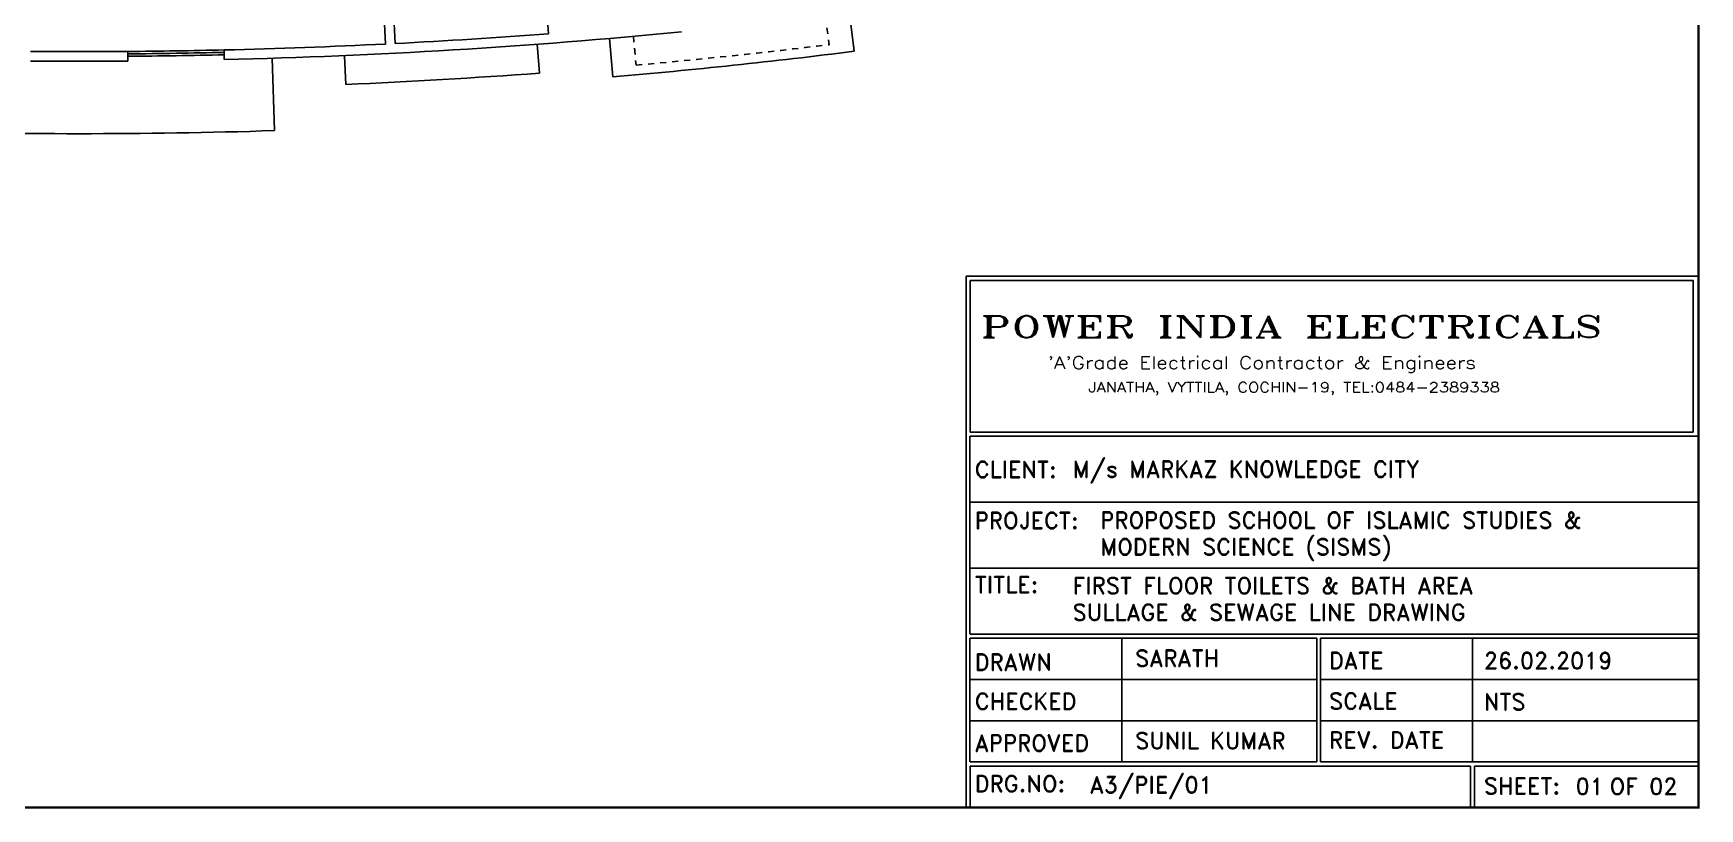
# Model space of a CAD drawing. Header units: metres. Extents: x 159409 to 239023, y 50504 to 95165.
# Drawn here: x 203357 to 206810, y 85110 to 86716 of the extents above; entities that cross this region are included whole.
import ezdxf

# ---------------------------------------------------------------- set-up
doc = ezdxf.new("R2010")
doc.units = ezdxf.units.M
doc.header["$MEASUREMENT"] = 0
doc.linetypes.add('HIDDEN', pattern=[0.125, 0.0625, -0.0625])
doc.layers.add('FURN', color=8, linetype='Continuous', lineweight=5)
doc.layers.add('TEXT', color=3, linetype='Continuous')
doc.styles.add('ROMAND', font='ROMAND.shx')
doc.styles.add('ROMANT', font='romant', dxfattribs={"width": 0.8, "oblique": 1, "height": 3})

# ---------------------------------------------------------------- blocks, each defined once
blk = doc.blocks.new('fgds')
at = {"color": 253, "ltscale": 8}
for p, q in [((-348.363, -122.88), (-346.363, -122.88)), ((-348.363, -122.88), (-348.363, -123.33)), ((-346.363, -122.88), (-346.363, -123.33)), ((-348.363, -123.33), (-346.363, -123.33)), ((-348.363, -123.43), (-346.363, -123.43)), ((-348.363, -123.43), (-348.363, -123.73)), ((-346.363, -123.43), (-346.363, -123.73)), ((-348.363, -123.73), (-346.363, -123.73))]:
    blk.add_line(p, q, dxfattribs=at)
blk = doc.blocks.new('rser')
at = {"color": 2}
for p in [(-0.986, 6.93, 9945.752), (-0.986, 5.78, 9945.752), (-0.986, 4.63, 9945.752), (-0.986, 3.48, 9945.752)]:
    blk.add_blockref('fgds', p, dxfattribs=at)
blk = doc.blocks.new('A$C16F118AB')
for points in [[(0.37, 0.768), (0.37, 0.768), (0.374, 0.77), (0.374, 0.774), (0.372, 0.778), (0.364, 0.785), (0.354, 0.791), (0.344, 0.795), (0.333, 0.799), (0.321, 0.801), (0.307, 0.801), (0.283, 0.797), (0.248, 0.791), (0.205, 0.783), (0.181, 0.776), (0.156, 0.77), (0.132, 0.762), (0.106, 0.752), (0.081, 0.74), (0.057, 0.728), (0.032, 0.714), (0.008, 0.697), (0, 0.691), (0, 0.683), (0.006, 0.671), (0.018, 0.659), (0.035, 0.646), (0.049, 0.64), (0.063, 0.636), (0.075, 0.638), (0.096, 0.648), (0.116, 0.659), (0.136, 0.669), (0.156, 0.679), (0.179, 0.689), (0.199, 0.699), (0.222, 0.709), (0.244, 0.72), (0.287, 0.738), (0.321, 0.752), (0.35, 0.762), (0.37, 0.768)], [(0.565, 0.547), (0.565, 0.547), (0.559, 0.559), (0.553, 0.573), (0.545, 0.585), (0.539, 0.598), (0.53, 0.612), (0.524, 0.624), (0.516, 0.636), (0.51, 0.648), (0.504, 0.661), (0.496, 0.675), (0.488, 0.687), (0.482, 0.699), (0.474, 0.712), (0.465, 0.724), (0.457, 0.736), (0.449, 0.748), (0.439, 0.758), (0.429, 0.764), (0.417, 0.768), (0.402, 0.766), (0.354, 0.748), (0.303, 0.728), (0.256, 0.707), (0.207, 0.685), (0.159, 0.661), (0.112, 0.638), (0.065, 0.614), (0.02, 0.588), (0.012, 0.579), (0.006, 0.569), (0.006, 0.555), (0.01, 0.539), (0.014, 0.526), (0.02, 0.512), (0.024, 0.498), (0.03, 0.484), (0.037, 0.472), (0.043, 0.457), (0.049, 0.443), (0.055, 0.429), (0.063, 0.415), (0.069, 0.4), (0.077, 0.384), (0.085, 0.37), (0.093, 0.354), (0.1, 0.339), (0.108, 0.323), (0.116, 0.309), (0.134, 0.276), (0.15, 0.246), (0.167, 0.215), (0.183, 0.187), (0.199, 0.161), (0.215, 0.136), (0.232, 0.114), (0.246, 0.091), (0.256, 0.081), (0.268, 0.075), (0.28, 0.073), (0.291, 0.075), (0.339, 0.1), (0.386, 0.124), (0.433, 0.15), (0.48, 0.177), (0.524, 0.203), (0.567, 0.232), (0.61, 0.262), (0.652, 0.291), (0.663, 0.301), (0.667, 0.311), (0.667, 0.323), (0.663, 0.337), (0.654, 0.362), (0.644, 0.386), (0.634, 0.411), (0.622, 0.437), (0.61, 0.464), (0.596, 0.492), (0.581, 0.518), (0.565, 0.547)], [(0.634, 0.585), (0.634, 0.585), (0.624, 0.602), (0.614, 0.62), (0.602, 0.64), (0.587, 0.661), (0.573, 0.683), (0.557, 0.707), (0.541, 0.732), (0.524, 0.758), (0.516, 0.766), (0.508, 0.77), (0.496, 0.774), (0.484, 0.774), (0.474, 0.772), (0.467, 0.766), (0.465, 0.76), (0.469, 0.752), (0.476, 0.74), (0.484, 0.728), (0.49, 0.716), (0.498, 0.703), (0.506, 0.691), (0.512, 0.679), (0.52, 0.667), (0.526, 0.655), (0.534, 0.642), (0.541, 0.63), (0.549, 0.618), (0.555, 0.606), (0.563, 0.594), (0.569, 0.581), (0.575, 0.569), (0.581, 0.557), (0.587, 0.545), (0.596, 0.533), (0.602, 0.52), (0.608, 0.508), (0.614, 0.496), (0.62, 0.484), (0.626, 0.47), (0.632, 0.457), (0.638, 0.445), (0.642, 0.433), (0.648, 0.419), (0.654, 0.407), (0.661, 0.392), (0.667, 0.38), (0.673, 0.366), (0.679, 0.354), (0.685, 0.348), (0.691, 0.346), (0.699, 0.348), (0.707, 0.354), (0.715, 0.364), (0.717, 0.376), (0.72, 0.386), (0.717, 0.396), (0.711, 0.411), (0.705, 0.427), (0.699, 0.441), (0.693, 0.453), (0.687, 0.468), (0.683, 0.48), (0.677, 0.492), (0.673, 0.502), (0.669, 0.512), (0.663, 0.524), (0.658, 0.535), (0.652, 0.545), (0.648, 0.555), (0.642, 0.565), (0.638, 0.575), (0.634, 0.585)], [(0.638, 0.262), (0.63, 0.256), (0.622, 0.248), (0.612, 0.24), (0.598, 0.23), (0.583, 0.22), (0.567, 0.209), (0.549, 0.197), (0.528, 0.185), (0.508, 0.173), (0.488, 0.159), (0.465, 0.146), (0.445, 0.134), (0.425, 0.124), (0.404, 0.112), (0.386, 0.102), (0.366, 0.091), (0.356, 0.081), (0.35, 0.069), (0.346, 0.053), (0.346, 0.033), (0.35, 0.016), (0.356, 0.004), (0.366, 0), (0.376, 0.002), (0.402, 0.014), (0.427, 0.026), (0.451, 0.041), (0.476, 0.055), (0.498, 0.069), (0.518, 0.083), (0.539, 0.1), (0.557, 0.116), (0.573, 0.132), (0.589, 0.148), (0.602, 0.161), (0.614, 0.173), (0.624, 0.183), (0.63, 0.191), (0.636, 0.197), (0.638, 0.203), (0.642, 0.213), (0.644, 0.226), (0.646, 0.238), (0.646, 0.248), (0.646, 0.256), (0.644, 0.262), (0.64, 0.264), (0.638, 0.262)]]:
    blk.add_lwpolyline(points)
blk = doc.blocks.new('vgfsdr')
at = {"layer": 'FURN'}
for p, q in [((-348.738, -114.483, 9945.752), (-348.739, -114.492, 9945.752)), ((-348.739, -114.492, 9945.752), (-348.665, -115.127, 9945.752)), ((-348.735, -114.477, 9945.752), (-348.738, -114.483, 9945.752)), ((-348.729, -114.472, 9945.752), (-348.735, -114.477, 9945.752)), ((-348.721, -114.469, 9945.752), (-348.729, -114.472, 9945.752)), ((-347.094, -114.279, 9945.752), (-348.721, -114.469, 9945.752)), ((-346.997, -114.933, 9945.752), (-347.071, -114.297, 9945.752)), ((-347.015, -114.955, 9945.752), (-348.643, -115.145, 9945.752)), ((-347.015, -114.955, 9945.752), (-347.007, -114.952, 9945.752)), ((-347.007, -114.952, 9945.752), (-347.002, -114.948, 9945.752)), ((-347.002, -114.948, 9945.752), (-346.998, -114.941, 9945.752)), ((-346.998, -114.941, 9945.752), (-346.997, -114.933, 9945.752)), ((-348.662, -115.135, 9945.752), (-348.665, -115.127, 9945.752)), ((-348.657, -115.14, 9945.752), (-348.662, -115.135, 9945.752)), ((-348.651, -115.144, 9945.752), (-348.657, -115.14, 9945.752)), ((-348.643, -115.145, 9945.752), (-348.651, -115.144, 9945.752))]:
    blk.add_line(p, q, dxfattribs=at)
blk = doc.blocks.new('556w45')
at = {"color": 2}
blk.add_blockref('vgfsdr', (-0.017, 0.143), dxfattribs=at)
at = {"color": 2, "rotation": 6.647952394738431}
for p in [(-13.293, 40.23), (-16.273, 39.882)]:
    blk.add_blockref('rser', p, dxfattribs=at)
at = {"layer": 'FURN', "rotation": 96.64795239473506}
blk.add_blockref('A$C16F118AB', (-347.408, -114.267, 9945.752), dxfattribs=at)
blk = doc.blocks.new('FEGREGRE')
at = {"color": 20, "ltscale": 10}
for p, q in [((355566.4, 113803.8, 0.4), (355576.3, 113725.3, 0.4)), ((355069, 113751.9, 0.4), (355075.9, 113672.2, 0.4)), ((354520.2, 113714.9, 0.4), (354522.7, 113656.5, 0.4)), ((354919.5, 113739.9, 0.4), (354923.9, 113680.1, 0.4)), ((354370.2, 113710.8, 0.8), (354374.9, 113560.9, 0.8))]:
    blk.add_line(p, q, dxfattribs=at)
for centre, radius, start, end in [((353970.3, 126473.1, 0.4), 12848.5, 274.9361, 277.18032), ((353970.3, 126473.1, 0.4), 12828.5, 272.46779, 274.263), ((353970.4, 126424.6, 0.8), 12870, 268.1974, 271.80135)]:
    blk.add_arc(centre, radius, start, end, dxfattribs=at)
blk = doc.blocks.new('HF')
at = {"color": 1}
for s, height, style, width, p in [('POWER INDIA ELECTRICALS', 3.5, 'ROMANT', 1.5, (-34.43, 3.77)), ("'A'Grade Electrical Contractor & Engineers", 2, 'ROMANT', 1.2, (-23.6, -1.27)), ('JANATHA, VYTTILA, COCHIN-19, TEL:0484-2389338 ', 1.6, 'ROMAND', 1.2, (-17, -5.05))]:
    blk.add_text(s, height=height, dxfattribs=dict(at, style=style, width=width)).set_placement(p)

msp = doc.modelspace()

# ---------------------------------------------------------------- linework, layer by layer
at = {"color": 0, "ltscale": 8}
for p, q in [((204071.141, 87413.765, 0.842), (204106.991, 86694.657, 0.842)), ((204052.162, 87392.777, 0.842), (204087.017, 86693.645, 0.842))]:
    msp.add_line(p, q, dxfattribs=at)
at = {"color": 0, "ltscale": 10}
for p, q in [((204369.993, 87432.894, 0.842), (204424.927, 86714.993, 0.842)), ((203553.025, 86658.229, 0.842), (203553.025, 86678.232, 0.842)), ((203753.025, 86661.375, 0.842), (203753.025, 86681.382, 0.842))]:
    msp.add_line(p, q, dxfattribs=at)
at = {"color": 0, "linetype": 'HIDDEN', "ltscale": 200}
for p, q in [((204998.582, 86751.814, 0.842), (205005.849, 86692.255, 0.842)), ((204600.706, 86709.586, 0.842), (204606.102, 86649.83, 0.842))]:
    msp.add_line(p, q, dxfattribs=at)
at = {"color": 6}
for p, q in [((205297.913, 85881.094), (205297.913, 85471.221)), ((205298.438, 85881.094), (206807.05, 85881.094)), ((205298.438, 85744.47), (206807.05, 85744.47)), ((205298.438, 85607.845), (206807.05, 85607.845)), ((205297.913, 85462.682), (205297.913, 85206.511)), ((205298.438, 85471.221), (206807.05, 85471.221)), ((205298.438, 85462.682), (206016.695, 85462.682)), ((205612.257, 85462.682), (205612.257, 85206.511)), ((206016.695, 85462.682), (206016.695, 85206.511)), ((206024.178, 85462.682), (206024.178, 85206.511)), ((206024.178, 85462.682), (206339.014, 85462.682)), ((206339.014, 85462.682), (206339.014, 85206.511)), ((206339.014, 85462.682), (206807.05, 85462.682)), ((205298.438, 85377.292), (206016.695, 85377.292)), ((206024.178, 85377.292), (206807.05, 85377.292)), ((205298.438, 85291.901), (205545.817, 85291.901)), ((205545.817, 85291.901), (206016.695, 85291.901)), ((206024.178, 85291.901), (206339.014, 85291.901)), ((206339.014, 85291.901), (206807.05, 85291.901)), ((205298.438, 85206.511), (206016.695, 85206.511)), ((206024.178, 85206.511), (206347.191, 85206.511)), ((206347.191, 85206.511), (206807.05, 85206.511)), ((205298.438, 85197.972), (206334.745, 85197.972)), ((205298.438, 85197.972), (205298.438, 85112.582)), ((206334.745, 85197.972), (206334.745, 85112.189)), ((206343.284, 85197.972), (206343.284, 85111.614)), ((206343.284, 85197.972), (206807.05, 85197.972))]:
    msp.add_line(p, q, dxfattribs=at)
at = {"color": 6, "const_width": 5.123}
msp.add_lwpolyline([(206807.05, 89854.015), (206807.05, 85112.189), (200063.3, 85112.189), (200063.3, 89854.015)], close=True, dxfattribs=at)
at = {"color": 6}
for points in [[(205289.899, 86212.446), (205289.899, 85112.189), (206807.05, 85112.189), (206807.05, 86212.446)], [(205298.438, 86203.906), (205298.438, 85889.633), (206795.836, 85889.633), (206795.836, 86203.906)]]:
    msp.add_lwpolyline(points, close=True, dxfattribs=at)
at = {"color": 0, "ltscale": 10}
for centre, radius, start, end in [((203452.237, 99426.332, 0.842), 12768.5, 271.3498414, 275.6087742), ((203452.237, 99426.332, 0.842), 12748.5, 271.3519594, 272.8540809), ((203452.237, 99426.332, 0.842), 12748.5, 272.9439672, 274.3758293), ((203452.237, 99426.332, 0.842), 12768.5, 269.5473794, 270.4522661), ((203452.237, 99426.332, 0.842), 12748.5, 269.5473794, 270.4529756), ((203453.025, 99376.338, 0.842), 12698.5, 270.4512058, 271.3537294), ((203453.025, 99376.338, 0.842), 12703.5, 270.4510282, 271.3531965), ((203453.025, 99376.338, 0.842), 12708.5, 270.4508508, 271.352664)]:
    msp.add_arc(centre, radius, start, end, dxfattribs=at)
at = {"color": 0, "linetype": 'HIDDEN', "ltscale": 200}
msp.add_arc((203452.237, 99426.332, 0.842), 12828.5, 275.1604689, 276.9559518, dxfattribs=at)

# ---------------------------------------------------------------- block references
at = {"color": 2, "xscale": -100, "yscale": 100, "zscale": 100, "rotation": 95.7078992461249}
msp.add_blockref('556w45', (194999.931, 51294.26, -994574.329), dxfattribs=at)
at = {"color": 1}
msp.add_blockref('FEGREGRE', (-150518.101, -27046.747, 0.421), dxfattribs=at)
at = {"layer": 'TEXT', "color": 1, "xscale": 12.8085417717215, "yscale": 12.8085417717215, "zscale": 12.8085417717215}
msp.add_blockref('HF', (205760.933, 86037.134), dxfattribs=at)

# ---------------------------------------------------------------- texts
at = {"color": 4, "style": 'ROMAND'}
for s, p in [('CLIENT:', (205307.928, 85795.211)), ('PROJECT:', (205307.928, 85689.521)), ('TITLE:', (205307.928, 85556.585)), ('DRAWN', (205307.928, 85395.984)), ('DATE', (206041.868, 85399.369)), ('CHECKED', (205307.928, 85314.919)), ('SCALE', (206041.868, 85315.468)), ('REV. DATE', (206041.868, 85234.941)), ('APPROVED', (205307.928, 85228.364)), ('DRG.NO:', (205307.928, 85144.279)), ('SHEET:', (206362.549, 85139.549))]:
    msp.add_text(s, height=34.1561, dxfattribs=at).set_placement(p)
at = {"color": 244, "style": 'ROMAND'}
for s, height, p in [('M/s MARKAZ KNOWLEDGE CITY', 34.15611, (205510.605, 85795.898)), ('PROPOSED SCHOOL OF ISLAMIC STUDIES &', 34.15611, (205567.911, 85690.168)), ('MODERN SCIENCE (SISMS)', 34.15611, (205567.911, 85634.976)), ('FIRST FLOOR TOILETS & BATH AREA ', 34.15611, (205510.605, 85554.502)), ('SULLAGE & SEWAGE LINE DRAWING  ', 34.15611, (205510.605, 85499.31)), ('SARATH', 34.1561, (205640.08, 85404.171)), ('26.02.2019', 34.1561, (206362.549, 85399.369)), ('NTS', 34.1561, (206362.549, 85313.979)), ('SUNIL KUMAR', 34.15611, (205640.08, 85233.39)), ('A3/PIE/01', 34.1561, (205546.21, 85141.931)), ('01', 34.1561, (206552.649, 85138.795)), (' OF 02', 34.1561, (206599.657, 85138.795))]:
    msp.add_text(s, height=height, dxfattribs=at).set_placement(p)

doc.saveas('drawing.dxf')
